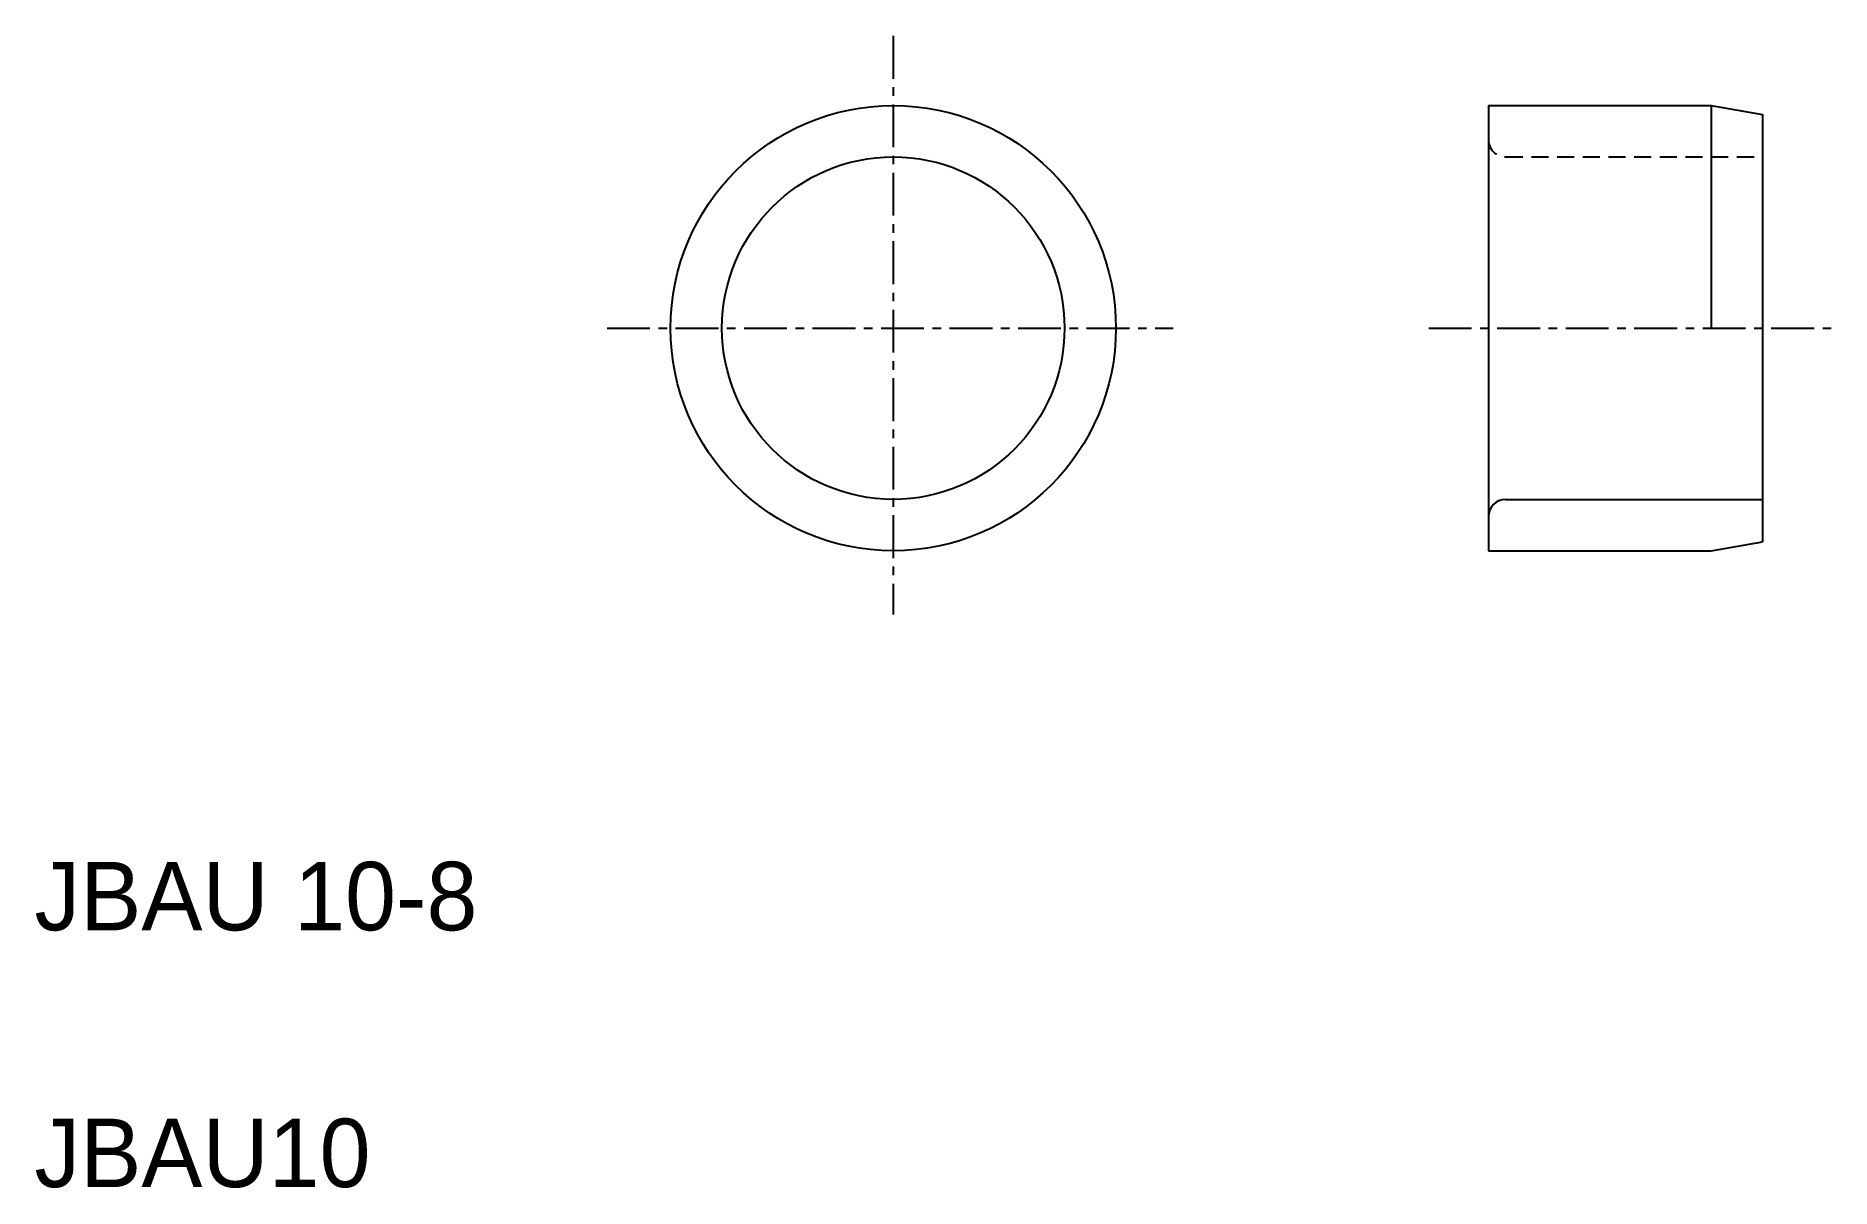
# Model space of a CAD drawing. Extents: x 62.6 to 115, y 75.1 to 108.8.
import ezdxf

# ---------------------------------------------------------------- set-up
doc = ezdxf.new("R2010")
doc.units = 0
doc.linetypes.add('CENTER', pattern=[2, 1.25, -0.25, 0.25, -0.25])
doc.linetypes.add('DASHED', pattern=[0.75, 0.5, -0.25])
doc.layers.get('0').update_dxf_attribs({"linetype": 'CONTINUOUS'})
doc.layers.add('CENTER', color=1, linetype='CENTER')

msp = doc.modelspace()

# ---------------------------------------------------------------- linework, layer by layer
at = {"color": 7, "linetype": 'CONTINUOUS'}
for p, q in [((104.964, 106.754), (111.464, 106.754)), ((104.964, 106.754), (104.964, 93.754)), ((111.464, 106.754), (111.464, 100.254)), ((111.464, 106.754), (112.964, 106.489)), ((112.964, 106.489), (112.964, 94.018)), ((104.964, 100.254), (104.964, 100.254)), ((105.464, 95.254), (112.964, 95.254)), ((111.464, 93.754), (112.964, 94.018)), ((104.964, 93.754), (111.464, 93.754))]:
    msp.add_line(p, q, dxfattribs=at)
at = {"color": 3, "linetype": 'DASHED'}
for p, q in [((105.464, 105.254), (112.964, 105.254)), ((104.964, 104.004), (104.964, 104.004))]:
    msp.add_line(p, q, dxfattribs=at)
at = {"color": 7, "linetype": 'CONTINUOUS'}
for radius in [6.5, 5]:
    msp.add_circle((87.587, 100.254), radius, dxfattribs=at)
at = {"color": 3, "linetype": 'DASHED'}
msp.add_arc((105.464, 105.754), 0.5, 180, 270, dxfattribs=at)
at = {"color": 7, "linetype": 'CONTINUOUS'}
msp.add_arc((105.464, 94.754), 0.5, 90, 180, dxfattribs=at)
at = {"layer": 'CENTER', "color": 1, "linetype": 'CENTER'}
for p, q in [((87.587, 108.789), (87.587, 91.894)), ((79.232, 100.254), (95.756, 100.254)), ((103.219, 100.254), (114.964, 100.254))]:
    msp.add_line(p, q, dxfattribs=at)

# ---------------------------------------------------------------- texts
at = {"color": 7, "linetype": 'CONTINUOUS'}
for s, p in [('JBAU 10-8', (62.517, 82.668)), ('JBAU10', (62.517, 75.168))]:
    msp.add_text(s, height=2, dxfattribs=at).set_placement(p)

doc.saveas('drawing.dxf')
